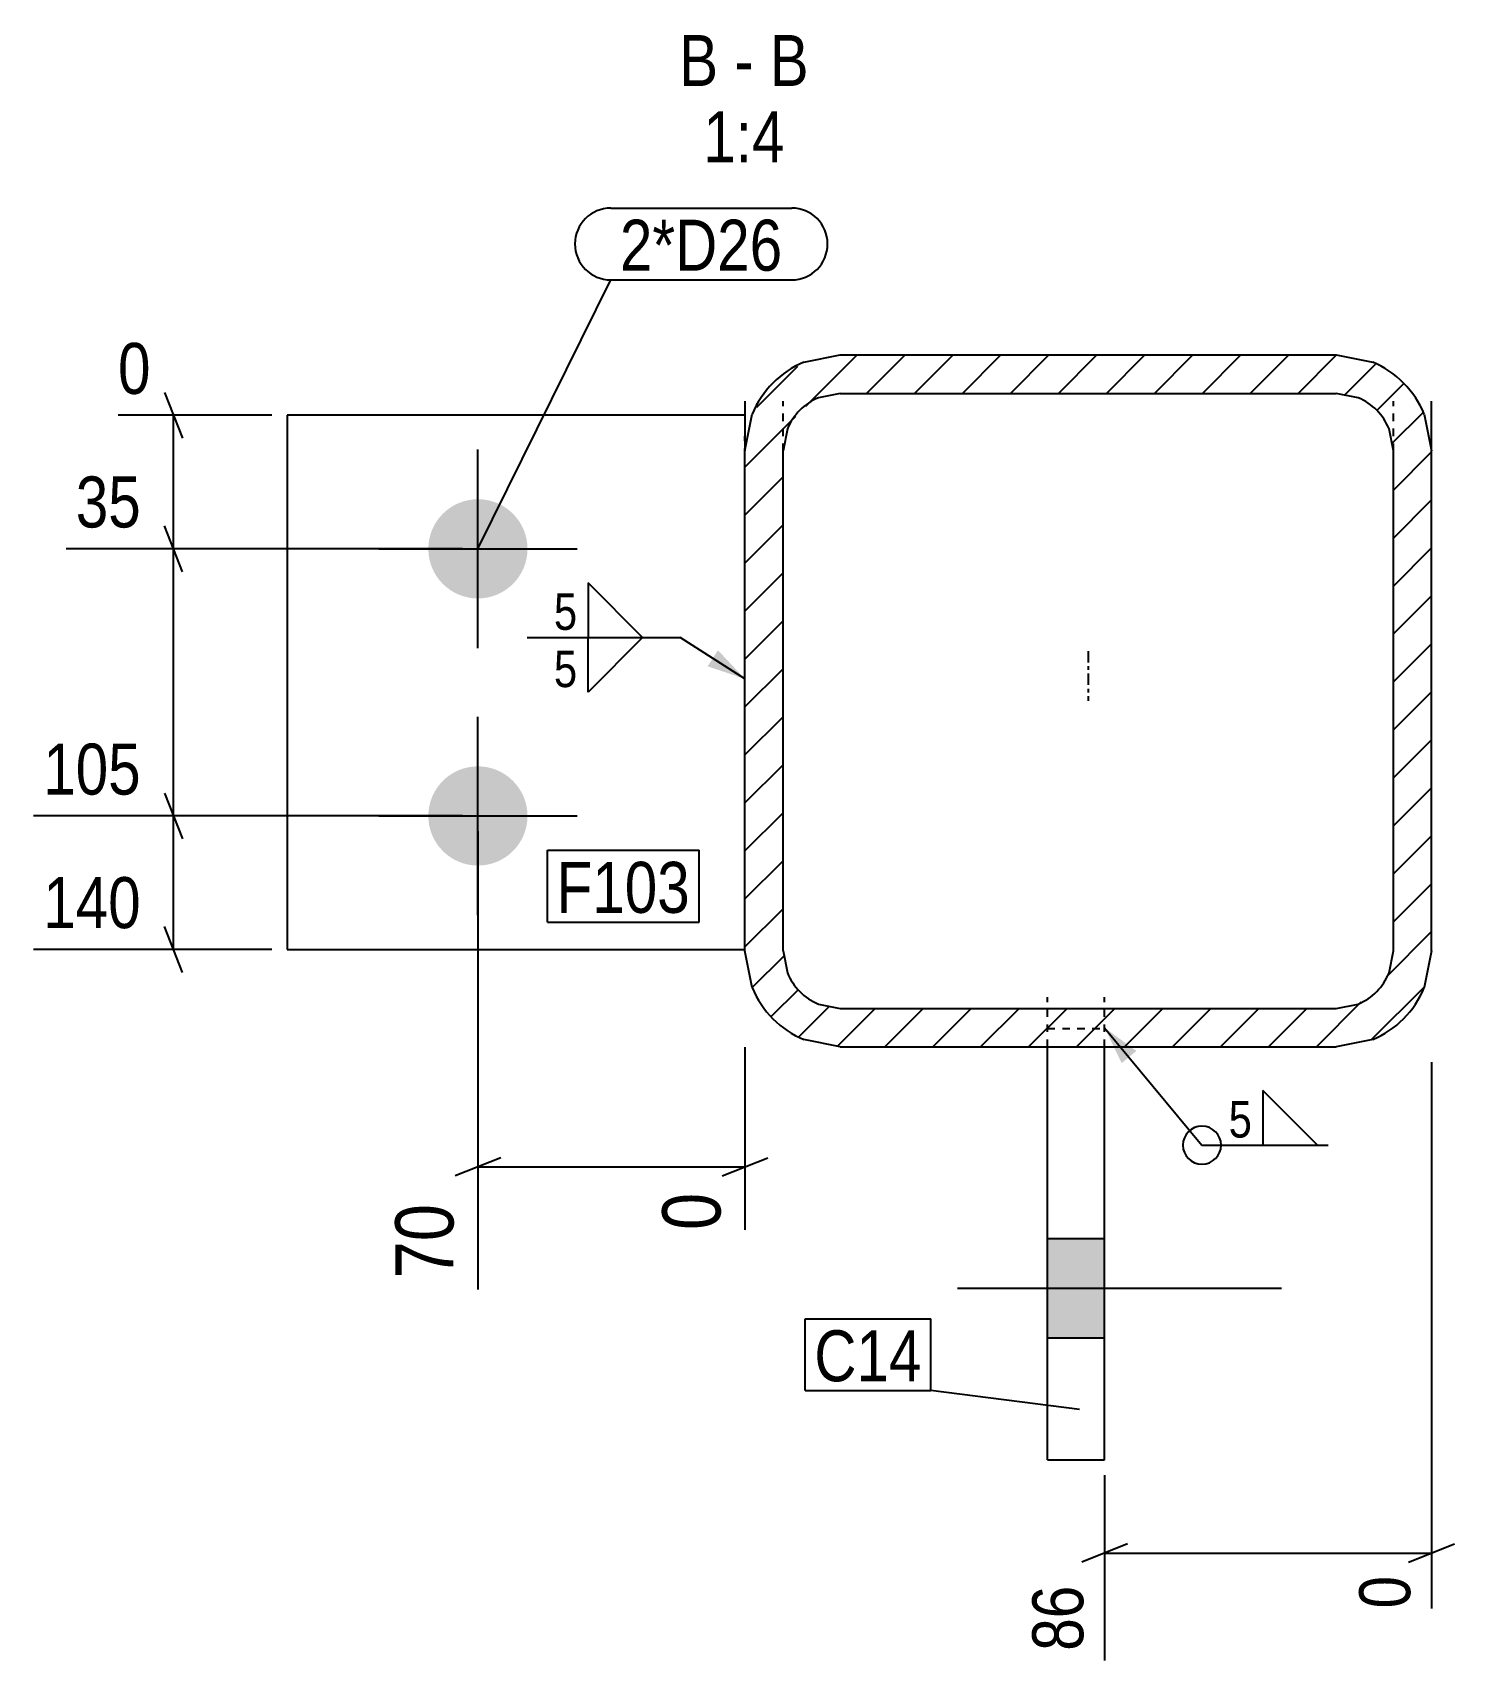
# Model space of a CAD drawing. Header units: millimetres. Extents: x 12 to 44351, y 8 to 1512.
# Drawn here: x 31383.7 to 31756.4, y 9.3 to 436.2 of the extents above; entities that cross this region are included whole.
import ezdxf

# ---------------------------------------------------------------- set-up
doc = ezdxf.new("R2010")
doc.units = ezdxf.units.MM
doc.linetypes.add('DXK_LINE_DOT2', pattern=[3.9198, 1.9599, -1.9599])
doc.linetypes.add('DXK_LINE_DOT3', pattern=[5.9187, 2.979, -0.9799, 0.9799, -0.9799])
for name, color, linetype in [('MÅLSÆTNING', 7, 'Continuous'), ('STÅL', 7, 'Continuous'), ('TEKST', 7, 'Continuous')]:
    doc.layers.add(name, color=color, linetype=linetype)
doc.styles.add('Arial Narrow', font='ARIALN.TTF', dxfattribs={"height": 0.2})

msp = doc.modelspace()

# ---------------------------------------------------------------- hatches: boundary and pattern name
at = {"layer": 'STÅL', "linetype": 'Continuous'}
h = msp.add_hatch(dxfattribs=at)
h.set_pattern_fill('', scale=2.8, style=0, pattern_type=0)
h.set_pattern_definition([(45, (31572.352, 185.935), (-6.28618, 6.28618), [])])
h.paths.add_polyline_path([(31570.45, 195.57), (31572.35, 185.93), (31577.77, 177.76), (31585.88, 172.3), (31595.45, 170.39), (31725.45, 170.39), (31735.02, 172.3), (31743.13, 177.76), (31748.55, 185.93), (31750.45, 195.57), (31750.45, 326.55), (31748.55, 336.19), (31743.13, 344.36), (31735.02, 349.82), (31725.45, 351.74), (31595.45, 351.74), (31585.88, 349.82), (31577.77, 344.36), (31572.35, 336.19), (31570.45, 326.55)])
h.paths.add_polyline_path([(31581.59, 332.33), (31584.84, 337.24), (31589.71, 340.51), (31595.45, 341.66), (31725.45, 341.66), (31731.19, 340.51), (31736.06, 337.24), (31739.31, 332.33), (31740.45, 326.55), (31740.45, 195.57), (31739.31, 189.79), (31736.06, 184.89), (31731.19, 181.61), (31725.45, 180.46), (31595.45, 180.46), (31589.71, 181.61), (31584.84, 184.89), (31581.59, 189.79), (31580.45, 195.57), (31580.45, 326.55)])
for points in [[(31500.45, 313.91, -1), (31500.45, 287.91, -1)], [(31500.45, 243.91, -1), (31500.45, 217.91, -1)], [(31664.75, 94.14), (31664.75, 120.14), (31649.75, 120.14), (31649.75, 94.14)]]:
    msp.add_hatch(color=96, dxfattribs=at).paths.add_polyline_path(points)
at = {"layer": 'TEKST', "linetype": 'Continuous'}
for points in [[(31563.37, 274.33), (31570.45, 266.83), (31560.68, 270.11)], [(31669.21, 166.13), (31664.75, 175.42), (31673.06, 169.32)]]:
    msp.add_hatch(color=3, dxfattribs=at).paths.add_polyline_path(points)

# ---------------------------------------------------------------- linework, layer by layer
at = {"layer": 'MÅLSÆTNING', "color": 7, "linetype": 'Continuous'}
for p, q in [((31418.25, 341.91), (31423.05, 329.91)), ((31446.45, 335.91), (31406.11, 335.91)), ((31420.65, 300.91), (31420.65, 335.91)), ((31423.05, 294.91), (31418.25, 306.91)), ((31423.05, 294.91), (31418.25, 306.91)), ((31496.45, 300.91), (31392.48, 300.91)), ((31496.45, 300.91), (31392.48, 300.91)), ((31420.65, 230.91), (31420.65, 300.91)), ((31418.25, 236.91), (31423.05, 224.91)), ((31418.25, 236.91), (31423.05, 224.91)), ((31496.45, 230.91), (31383.95, 230.91)), ((31496.45, 230.91), (31383.95, 230.91)), ((31420.65, 195.91), (31420.65, 230.91)), ((31500.45, 226.91), (31500.45, 106.84)), ((31423.05, 189.91), (31418.25, 201.91)), ((31446.45, 195.91), (31383.95, 195.91)), ((31570.45, 170.32), (31570.45, 122.41)), ((31750.45, 166.39), (31750.45, 23.23)), ((31506.45, 141.36), (31494.45, 136.56)), ((31564.45, 136.56), (31576.45, 141.36)), ((31500.45, 138.96), (31570.45, 138.96)), ((31664.75, 58.14), (31664.75, 9.6)), ((31670.75, 40.16), (31658.75, 35.36)), ((31744.45, 35.36), (31756.45, 40.16)), ((31664.75, 37.76), (31750.45, 37.76))]:
    msp.add_line(p, q, dxfattribs=at)
at = {"layer": 'STÅL', "color": 2, "linetype": 'Continuous'}
for p, q in [((31585.88, 349.82), (31595.45, 351.74)), ((31595.45, 351.74), (31725.45, 351.74)), ((31725.45, 351.74), (31735.02, 349.82)), ((31595.45, 341.66), (31589.71, 340.51)), ((31595.45, 341.66), (31725.45, 341.66)), ((31731.19, 340.51), (31725.45, 341.66)), ((31570.45, 339.61), (31570.45, 335.91)), ((31750.45, 326.55), (31750.45, 339.61)), ((31570.45, 335.91), (31450.45, 335.91)), ((31450.45, 335.91), (31450.45, 195.91)), ((31570.45, 326.55), (31572.35, 336.19)), ((31570.45, 335.91), (31570.45, 330.48)), ((31748.55, 336.19), (31750.45, 326.55)), ((31570.45, 330.48), (31570.45, 326.55)), ((31581.59, 332.33), (31580.45, 326.55)), ((31740.45, 326.55), (31739.31, 332.33)), ((31570.45, 195.57), (31570.45, 326.55)), ((31580.45, 195.57), (31580.45, 326.55)), ((31740.45, 195.57), (31740.45, 326.55)), ((31750.45, 195.57), (31750.45, 326.55)), ((31450.45, 195.91), (31570.45, 195.91)), ((31572.35, 185.93), (31570.45, 195.57)), ((31580.45, 195.57), (31581.59, 189.79)), ((31739.31, 189.79), (31740.45, 195.57)), ((31750.45, 195.57), (31748.55, 185.93)), ((31589.71, 181.61), (31595.45, 180.46)), ((31595.45, 180.46), (31725.45, 180.46)), ((31725.45, 180.46), (31731.19, 181.61)), ((31595.45, 170.39), (31585.88, 172.3)), ((31735.02, 172.3), (31725.45, 170.39)), ((31595.45, 170.39), (31725.45, 170.39)), ((31649.75, 62.14), (31649.75, 170.39)), ((31664.75, 62.14), (31664.75, 170.39)), ((31649.75, 62.14), (31664.75, 62.14))]:
    msp.add_line(p, q, dxfattribs=at)
at = {"layer": 'STÅL', "color": 7, "linetype": 'DXK_LINE_DOT2'}
for p, q in [((31580.45, 326.55), (31580.45, 339.61)), ((31740.45, 326.55), (31740.45, 339.61)), ((31570.45, 335.91), (31570.45, 330.48)), ((31570.45, 195.91), (31570.45, 330.48)), ((31580.45, 195.57), (31580.45, 208.64)), ((31740.45, 195.57), (31740.45, 208.64)), ((31750.45, 195.57), (31750.45, 208.64)), ((31570.45, 195.57), (31570.45, 195.91)), ((31649.75, 170.39), (31649.75, 183.45)), ((31664.75, 170.39), (31664.75, 183.45)), ((31649.75, 175.24), (31664.75, 175.24))]:
    msp.add_line(p, q, dxfattribs=at)
at = {"layer": 'STÅL', "color": 96, "linetype": 'Continuous'}
for p, q in [((31500.45, 274.91), (31500.45, 326.91)), ((31474.45, 300.91), (31526.45, 300.91)), ((31500.45, 204.91), (31500.45, 256.91)), ((31474.45, 230.91), (31526.45, 230.91)), ((31649.75, 120.14), (31664.75, 120.14)), ((31626.15, 107.14), (31711.15, 107.14)), ((31649.75, 94.14), (31664.75, 94.14))]:
    msp.add_line(p, q, dxfattribs=at)
at = {"layer": 'STÅL', "color": 7, "linetype": 'DXK_LINE_DOT3'}
msp.add_line((31660.45, 274.13), (31660.45, 261.06), dxfattribs=at)
at = {"layer": 'STÅL', "color": 2, "linetype": 'Continuous'}
for centre, radius, start, end in [((31595.57, 326.67), 25.09, 112.7149, 157.7138), ((31725.33, 326.67), 25.09, 22.2862, 67.2851), ((31595.52, 326.62), 15.06, 112.7149, 157.7138), ((31725.38, 326.62), 15.06, 22.2862, 67.2851), ((31595.52, 195.5), 15.06, 202.2862, 247.2851), ((31725.38, 195.5), 15.06, 292.7149, 337.7138), ((31595.57, 195.45), 25.09, 202.2862, 247.2851), ((31725.33, 195.45), 25.09, 292.7149, 337.7138)]:
    msp.add_arc(centre, radius, start, end, dxfattribs=at)
at = {"layer": 'TEKST', "color": 7, "linetype": 'Continuous'}
for p, q in [((31535.28, 390.2), (31582.71, 390.2)), ((31500.45, 300.91), (31535.28, 371.4)), ((31535.28, 371.4), (31582.71, 371.4)), ((31518.68, 221.92), (31558.44, 221.92)), ((31518.68, 203.12), (31518.68, 221.92)), ((31558.44, 203.12), (31558.44, 221.92)), ((31518.68, 203.12), (31558.44, 203.12)), ((31586.24, 99.16), (31619.17, 99.16)), ((31586.24, 80.36), (31586.24, 99.16)), ((31619.17, 80.36), (31619.17, 99.16)), ((31586.24, 80.36), (31619.17, 80.36)), ((31658.2, 75.34), (31619.17, 80.36))]:
    msp.add_line(p, q, dxfattribs=at)
at = {"layer": 'TEKST', "color": 3, "linetype": 'Continuous'}
for p, q in [((31570.45, 266.83), (31553.48, 277.68)), ((31664.75, 175.42), (31690.27, 144.64))]:
    msp.add_line(p, q, dxfattribs=at)
at = {"layer": 'TEKST', "color": 7, "linetype": 'Continuous'}
for centre, start, end in [((31535.28, 380.8), 90, 270), ((31582.71, 380.8), 270, 90)]:
    msp.add_arc(centre, 9.4, start, end, dxfattribs=at)
at = {"layer": 'TEKST', "color": 3, "linetype": 'Continuous'}
msp.add_arc((31690.27, 144.64), 5, 90, 270, dxfattribs=at)

# ---------------------------------------------------------------- wipeouts: each hides what was drawn before it
at = {"color": 0, "linetype": 'Continuous'}
for points, layer in [([(31414.9, 303.71), (31414.9, 323.31), (31392.23, 323.31), (31392.23, 303.71)], 'MÅLSÆTNING'), ([(31414.9, 233.71), (31414.9, 253.31), (31383.7, 253.31), (31383.7, 233.71)], 'MÅLSÆTNING'), ([(31414.9, 198.71), (31414.9, 218.31), (31383.7, 218.31), (31383.7, 198.71)], 'MÅLSÆTNING'), ([(31497.25, 132.45), (31474.85, 132.45), (31474.85, 106.55), (31497.25, 106.55)], 'MÅLSÆTNING'), ([(31661.95, 32.01), (31642.35, 32.01), (31642.35, 9.35), (31661.95, 9.35)], 'MÅLSÆTNING'), ([(31563.45, 422.2), (31563.45, 436.2), (31553.22, 436.2), (31553.22, 422.2)], 'TEKST'), ([(31572.75, 422.2), (31572.75, 436.2), (31567.65, 436.2), (31567.65, 422.2)], 'TEKST'), ([(31587.18, 422.2), (31587.18, 436.2), (31576.95, 436.2), (31576.95, 422.2)], 'TEKST'), ([(31580.86, 402.2), (31580.86, 416.2), (31559.54, 416.2), (31559.54, 402.2)], 'TEKST'), ([(31527.28, 263.88), (31527.28, 275.48), (31519.58, 275.48), (31519.58, 263.88)], 'TEKST')]:
    msp.add_wipeout(points, dxfattribs=at).dxf.layer = layer
at = {"color": 0}
for points in [[(31580.31, 373.8), (31580.31, 387.8), (31537.68, 387.8), (31537.68, 373.8)], [(31527.28, 278.88), (31527.28, 290.48), (31519.58, 290.48), (31519.58, 278.88)], [(31556.04, 205.52), (31556.04, 219.52), (31521.08, 219.52), (31521.08, 205.52)], [(31704.17, 145.84), (31704.17, 157.44), (31696.47, 157.44), (31696.47, 145.84)], [(31616.77, 82.76), (31616.77, 96.76), (31588.64, 96.76), (31588.64, 82.76)]]:
    msp.add_wipeout(points, dxfattribs=at).dxf.layer = 'TEKST'

# ---------------------------------------------------------------- next in the draw order: linework, layer by layer
at = {"layer": 'TEKST', "color": 3, "linetype": 'Continuous'}
for p, q in [((31543.62, 277.68), (31529.33, 291.96)), ((31529.33, 291.96), (31529.33, 277.68)), ((31513.38, 277.68), (31553.48, 277.68)), ((31529.33, 277.68), (31543.62, 277.68)), ((31529.33, 277.68), (31543.62, 277.68)), ((31543.62, 277.68), (31529.33, 263.39)), ((31529.33, 263.39), (31529.33, 277.68)), ((31720.51, 144.64), (31706.23, 158.93)), ((31706.23, 158.93), (31706.23, 144.64)), ((31690.27, 144.64), (31723.37, 144.64)), ((31706.23, 144.64), (31720.51, 144.64))]:
    msp.add_line(p, q, dxfattribs=at)
msp.add_arc((31690.27, 144.64), 5, 270, 90, dxfattribs=at)

# ---------------------------------------------------------------- next in the draw order: texts
at = {"layer": 'MÅLSÆTNING', "color": 3, "linetype": 'Continuous', "style": 'Arial Narrow'}
for s, p in [('35', (31395.03, 306.51)), ('105', (31386.5, 236.51)), ('140', (31386.5, 201.51))]:
    msp.add_text(s, height=13.362, dxfattribs=at).set_placement(p)
for s, height, p in [('70', 15.271, (31494.05, 109.75)), ('86', 13.362, (31659.15, 12.15))]:
    msp.add_text(s, height=height, rotation=90.0002, dxfattribs=at).set_placement(p)
at = {"layer": 'TEKST', "color": 3, "linetype": 'Continuous', "style": 'Arial Narrow'}
for s, height, p in [('B', 13.36, (31553.22, 422.2)), ('B', 13.36, (31576.95, 422.2)), ('-', 13.36, (31567.65, 422.2)), ('1:4', 13.362, (31559.54, 402.2)), ('5', 9.54, (31520.38, 264.68))]:
    msp.add_text(s, height=height, dxfattribs=at).set_placement(p)
at = {"layer": 'TEKST', "color": 3, "style": 'Arial Narrow'}
for p in [(31520.38, 279.68), (31697.27, 146.64)]:
    msp.add_text('5', height=9.54, dxfattribs=at).set_placement(p)

# ---------------------------------------------------------------- next in the draw order: wipeouts: each hides what was drawn before it
at = {"color": 0, "linetype": 'Continuous'}
for points in [[(31417.45, 338.71), (31417.45, 358.31), (31403.31, 358.31), (31403.31, 338.71)], [(31567.25, 135.36), (31544.85, 135.36), (31544.85, 119.21), (31567.25, 119.21)], [(31747.65, 34.56), (31728.05, 34.56), (31728.05, 20.43), (31747.65, 20.43)]]:
    msp.add_wipeout(points, dxfattribs=at).dxf.layer = 'MÅLSÆTNING'
at = {"color": 0}
for points in [[(31580.31, 373.8), (31580.31, 387.8), (31537.68, 387.8), (31537.68, 373.8)], [(31556.04, 205.52), (31556.04, 219.52), (31521.08, 219.52), (31521.08, 205.52)], [(31616.77, 82.76), (31616.77, 96.76), (31588.64, 96.76), (31588.64, 82.76)]]:
    msp.add_wipeout(points, dxfattribs=at).dxf.layer = 'TEKST'

# ---------------------------------------------------------------- next in the draw order: texts
at = {"layer": 'MÅLSÆTNING', "color": 3, "linetype": 'Continuous', "style": 'Arial Narrow'}
msp.add_text('0', height=13.36, dxfattribs=at).set_placement((31406.11, 341.51))
for height, p in [(15.27, (31564.05, 122.41)), (13.36, (31744.85, 23.23))]:
    msp.add_text('0', height=height, rotation=90.0002, dxfattribs=at).set_placement(p)
at = {"layer": 'TEKST', "color": 3, "style": 'Arial Narrow'}
for s, p in [('2*D26', (31537.68, 373.8)), ('F103', (31521.08, 205.52)), ('C14', (31588.64, 82.76))]:
    msp.add_text(s, height=13.362, dxfattribs=at).set_placement(p)

doc.saveas('drawing.dxf')
